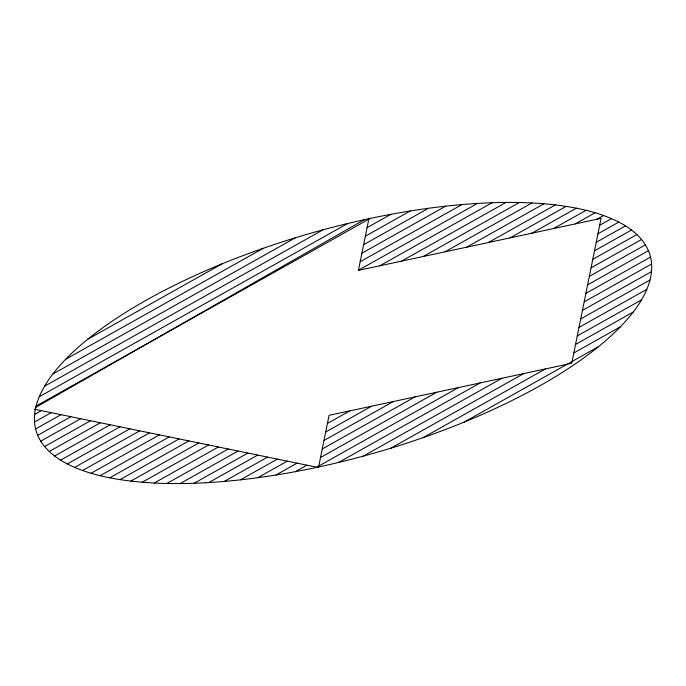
<?xml version="1.0" encoding="UTF-8"?>
<svg xmlns="http://www.w3.org/2000/svg" width="686" height="686" viewBox="0 0 686 686"><rect width="100%" height="100%" fill="white"/><g stroke="black" fill="none" stroke-linecap="round" stroke-linejoin="round"><path stroke-width="1.03" d="M368.999 218.148L358.418 270.387L601.082 218.362L571.738 363.297L329.074 415.322L318.493 467.552L34.3 409.19M35.775 407.347L364.24 219.717M87.551 339.381L221.912 263.913M65.633 359.293L263.278 248.272M52.839 374.024L295.383 237.785M44.573 386.209L322.952 229.836M39.256 396.74L347.588 223.55M36.092 406.061L370.063 218.465M34.617 414.438L41.366 410.64M367.061 227.692L390.857 214.332M34.523 422.036L51.201 412.663M365.338 236.207L410.262 210.971M35.603 428.964L61.037 414.687M363.614 244.713L428.484 208.278M37.721 435.327L70.872 416.702M361.891 253.228L445.686 206.16M40.757 441.167L80.708 418.726M360.167 261.743L461.961 204.565M44.624 446.535L90.543 420.741M358.444 270.258L477.405 203.433M49.263 451.474L100.37 422.765M379.812 265.799L492.076 202.739M54.623 456.001L110.206 424.78M401.533 261.143L506.028 202.447M60.66 460.16L120.041 426.803M423.245 256.487L519.302 202.533M67.348 463.95L129.877 428.819M444.965 251.831L531.924 202.979M74.654 467.389L139.712 430.842M466.686 247.174L543.938 203.785M82.56 470.493L149.548 432.857M488.406 242.518L555.334 204.925M91.058 473.263L159.384 434.881M510.127 237.862L566.147 206.392M100.139 475.707L169.219 436.896M531.847 233.206L576.386 208.192M109.794 477.825L179.055 438.92M553.568 228.549L586.033 210.31M120.033 479.617L188.89 440.935M575.288 223.893L595.114 212.754M130.846 481.083L198.726 442.959M597.009 219.237L603.611 215.524M142.251 482.224L208.561 444.974M599.684 225.274L611.518 218.628M154.264 483.021L218.397 446.998M597.96 233.789L618.815 222.075M166.895 483.467L228.232 449.021M596.237 242.304L625.495 225.865M180.169 483.553L238.059 451.036M594.513 250.81L631.532 230.016M194.129 483.261L247.895 453.06M592.79 259.325L636.882 234.552M208.801 482.558L257.73 455.075M591.066 267.84L641.521 239.5M224.253 481.426L267.566 457.099M327.419 423.476L349.877 410.863M589.343 276.347L645.389 244.868M240.529 479.823L277.401 459.114M325.696 431.991L371.598 406.206M587.619 284.861L648.416 250.707M257.73 477.705L287.237 461.138M323.972 440.498L393.318 401.55M585.895 293.376L650.525 257.07M275.969 475.012L297.072 463.153M322.249 449.013L415.03 396.894M584.172 301.883L651.606 264.007M295.383 471.651L306.908 465.177M320.525 457.528L436.75 392.238M582.448 310.398L651.503 271.613M316.177 467.509L458.471 387.581M580.725 318.913L650.011 279.991M338.67 462.424L480.191 382.925M579.001 327.419L646.838 289.32M363.314 456.121L501.912 378.269M577.278 335.934L641.504 299.859M390.909 448.164L523.632 373.613M575.554 344.449L633.221 312.053M423.048 437.659L545.353 368.957M573.83 352.964L620.393 326.802M464.156 422.113L598.604 346.593M205.388 482.755A319.273 114.416 -15.9 0 0 651.134 260.054A319.273 114.416 -15.9 0 0 172.658 286.191A319.273 114.416 -15.9 0 0 205.388 482.755"/></g></svg>
